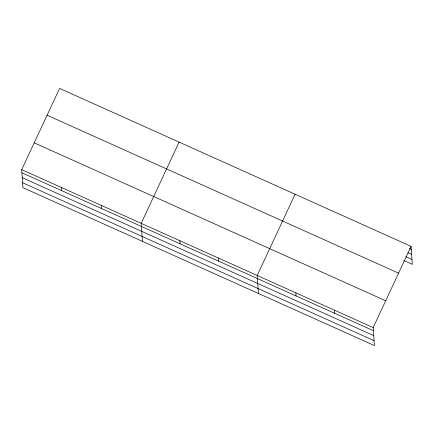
<?xml version="1.0" encoding="UTF-8"?>
<svg xmlns="http://www.w3.org/2000/svg" width="434" height="434" viewBox="0 0 434 434"><rect width="100%" height="100%" fill="white"/><g stroke="black" fill="none" stroke-linecap="round" stroke-linejoin="round"><path stroke-width="0.65" d="M411.074 246.349L373.18 327.583L374.406 345.583L22.926 187.651L21.7 169.651L59.594 88.417L411.074 246.349L412.3 264.349L403.707 260.492M179.096 142.113L141.202 223.347L142.428 241.347M295.082 194.231L257.194 275.465L258.42 293.465M409.441 248.622L411.286 249.452M407.938 252.713L411.622 254.367M405.828 256.678L411.964 259.434M47.089 115.222L398.569 273.154M34.205 142.84L385.685 300.773M21.7 169.651L373.18 327.583M21.912 172.754L373.392 330.686M22.248 177.669L373.728 335.601M22.59 182.736L374.07 340.668M334.516 310.207L334.728 313.31M295.852 292.836L296.064 295.939M218.53 258.089L218.741 261.192M179.866 240.718L180.077 243.821M101.366 205.445L101.578 208.548M61.536 187.548L61.747 190.651"/></g></svg>
